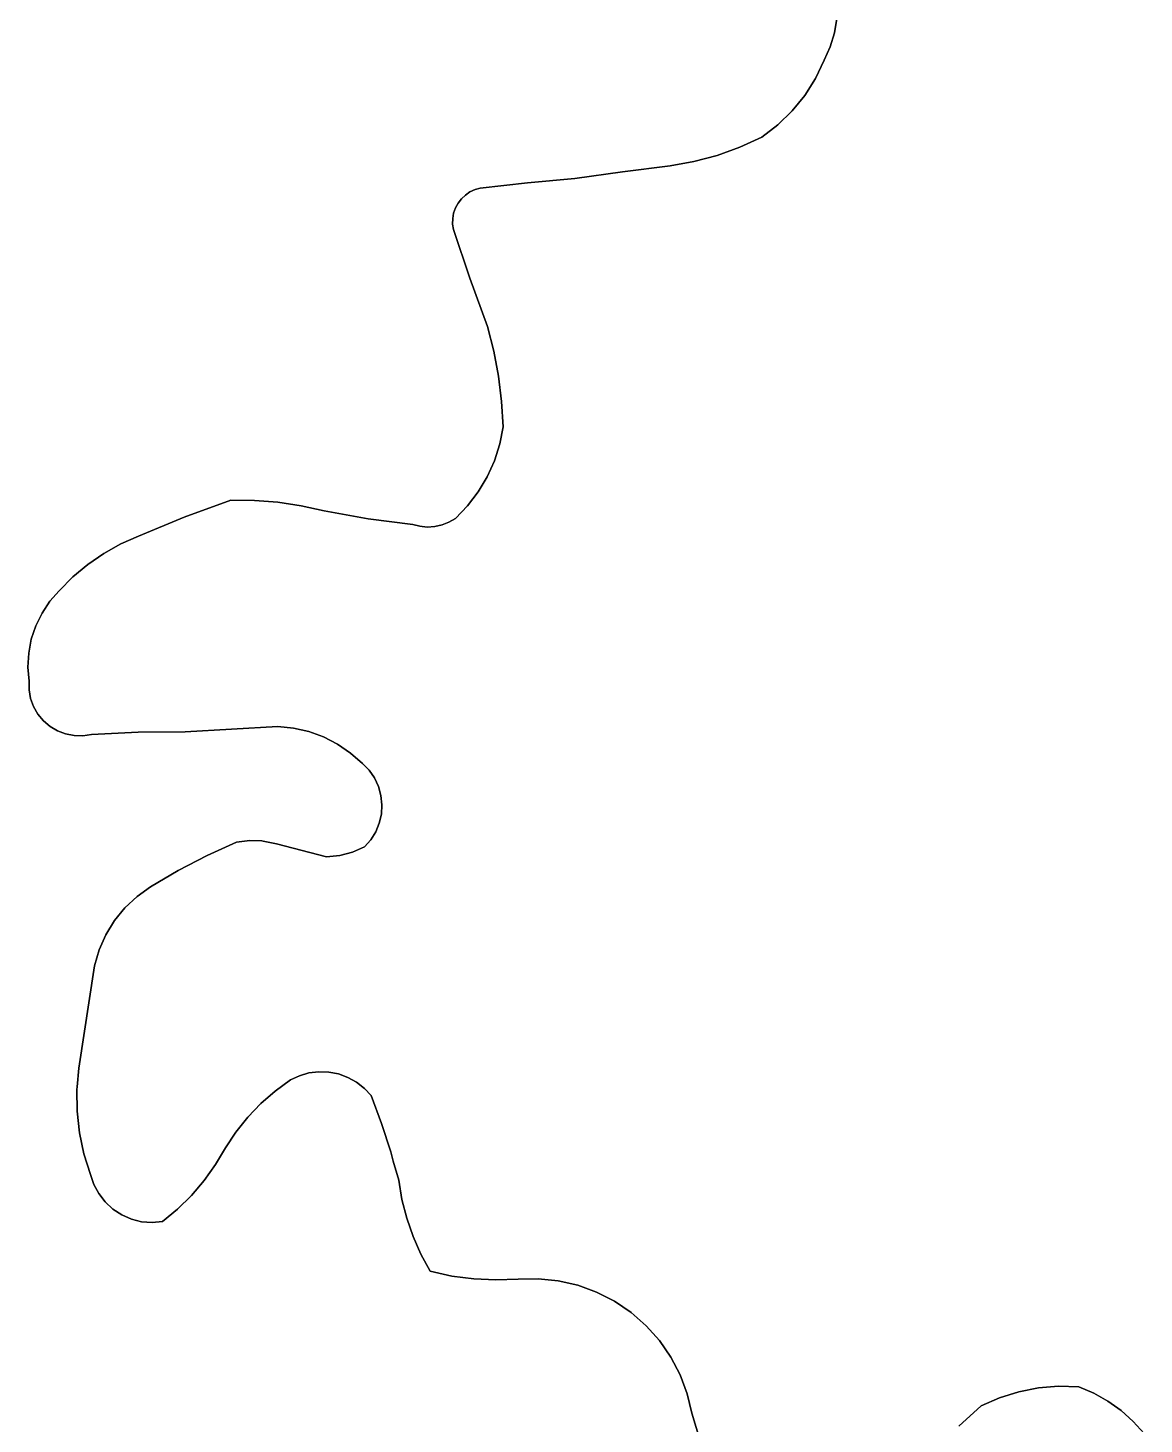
# Model space of a CAD drawing. Header units: inches. Extents: x 130170 to 284068, y 377793 to 804530.
# Drawn here: x 191761.5 to 192121.6, y 669543.8 to 669994.2 of the extents above; entities that cross this region are included whole.
import ezdxf

# ---------------------------------------------------------------- set-up
doc = ezdxf.new("R2010")
doc.units = ezdxf.units.IN
doc.header["$MEASUREMENT"] = 0
doc.layers.add('muni_il', color=7, linetype='Continuous')

msp = doc.modelspace()

# ---------------------------------------------------------------- linework, layer by layer
at = {"layer": 'muni_il'}
for points in [[(191985.49, 669514.89), (191975.75, 669547.28), (191974.23, 669553.57), (191971.95, 669559.62), (191968.95, 669565.35), (191965.26, 669570.67), (191960.95, 669575.5), (191956.08, 669579.76), (191950.72, 669583.39), (191944.96, 669586.33), (191938.88, 669588.55), (191932.57, 669590), (191926.13, 669590.67), (191919.66, 669590.54), (191912.51, 669590.25), (191905.37, 669590.58), (191898.28, 669591.52), (191891.3, 669593.08), (191888.3, 669598.57), (191885.77, 669604.28), (191883.72, 669610.19), (191882.18, 669616.25), (191881.14, 669622.41), (191879.39, 669628.63), (191878.55, 669631.63), (191875.58, 669640.74), (191872.25, 669649.72), (191870.07, 669652.07), (191867.55, 669654.06), (191864.75, 669655.62), (191861.73, 669656.72), (191858.59, 669657.33), (191855.38, 669657.44), (191852.2, 669657.05), (191849.12, 669656.16), (191846.21, 669654.8), (191841.28, 669651.19), (191836.68, 669647.17), (191832.46, 669642.75), (191831.62, 669641.7), (191828.64, 669637.98), (191825.26, 669632.89), (191822.04, 669627.47), (191818.38, 669622.33), (191814.28, 669617.54), (191809.79, 669613.11), (191804.94, 669609.08), (191801.56, 669608.79), (191798.18, 669609.06), (191794.9, 669609.89), (191791.8, 669611.26), (191788.97, 669613.12), (191786.48, 669615.43), (191784.42, 669618.11), (191782.83, 669621.1), (191781.76, 669624.32), (191779.61, 669630.95), (191778.15, 669637.77), (191777.38, 669644.7), (191777.31, 669651.67), (191777.39, 669652.56), (191777.95, 669658.61), (191783.03, 669691.63), (191784.53, 669696.75), (191786.7, 669701.62), (191789.48, 669706.17), (191792.84, 669710.31), (191796.72, 669713.97), (191801.04, 669717.09), (191810.05, 669722.37), (191819.31, 669727.17), (191828.81, 669731.49), (191833.11, 669732.03), (191836.96, 669731.87), (191837.44, 669731.85), (191841.68, 669730.98), (191857.9, 669726.76), (191862.12, 669727.22), (191866.23, 669728.3), (191870.13, 669729.96), (191872.14, 669732.23), (191873.74, 669734.8), (191874.89, 669737.6), (191875.56, 669740.55), (191875.74, 669743.57), (191875.41, 669746.58), (191874.59, 669749.5), (191873.3, 669752.24), (191871.57, 669754.72), (191869.45, 669756.89), (191865.64, 669760.25), (191861.43, 669763.11), (191856.91, 669765.43), (191852.13, 669767.17), (191847.17, 669768.3), (191842.12, 669768.82), (191812.27, 669767.12), (191797.13, 669766.99), (191782, 669766.28), (191779.24, 669765.84), (191776.43, 669765.89), (191773.68, 669766.41), (191771.07, 669767.4), (191768.66, 669768.83), (191766.52, 669770.65), (191764.74, 669772.8), (191763.34, 669775.23), (191762.39, 669777.86), (191761.9, 669780.62), (191761.89, 669783.42), (191761.53, 669787.97), (191761.78, 669792.52), (191762.63, 669797), (191764.07, 669801.33), (191766.08, 669805.42), (191768.61, 669809.21), (191771.63, 669812.63), (191776.02, 669817.09), (191780.82, 669821.11), (191785.98, 669824.65), (191791.45, 669827.69), (191797.18, 669830.19), (191811.98, 669836.33), (191827.03, 669841.83), (191834.61, 669841.75), (191842.17, 669841.16), (191849.68, 669840.05), (191857.09, 669838.44), (191871.31, 669835.83), (191885.66, 669833.99), (191887.99, 669833.4), (191890.37, 669833.17), (191892.77, 669833.31), (191895.11, 669833.82), (191897.35, 669834.69), (191899.42, 669835.9), (191903.35, 669840), (191906.78, 669844.52), (191909.69, 669849.39), (191912.02, 669854.57), (191913.76, 669859.97), (191914.87, 669865.53), (191914.33, 669873.7), (191913.3, 669881.83), (191911.78, 669889.87), (191909.79, 669897.81), (191904.14, 669913.43), (191898.79, 669929.14), (191898.53, 669930.89), (191898.55, 669932.67), (191898.86, 669934.41), (191899.45, 669936.09), (191900.29, 669937.65), (191901.38, 669939.05), (191902.67, 669940.27), (191904.14, 669941.26), (191905.76, 669942), (191907.46, 669942.47), (191922.7, 669944.24), (191937.97, 669945.65), (191953.3, 669947.78), (191968.66, 669949.67), (191976.34, 669951.04), (191983.87, 669953.06), (191991.21, 669955.72), (191998.29, 669958.98), (192003.44, 669962.9), (192008.09, 669967.4), (192012.17, 669972.43), (192015.63, 669977.9), (192018.4, 669983.75), (192020.33, 669988.06), (192021.71, 669992.57), (192022.49, 669997.23)], [(192022.49, 669997.23), (192021.71, 669992.57), (192020.33, 669988.06), (192018.4, 669983.75), (192015.63, 669977.9), (192012.17, 669972.43), (192008.09, 669967.4), (192003.44, 669962.9), (191998.29, 669958.98), (191991.21, 669955.72), (191983.87, 669953.06), (191976.34, 669951.04), (191968.66, 669949.67), (191953.3, 669947.78), (191937.97, 669945.65), (191922.7, 669944.24), (191907.46, 669942.47), (191905.76, 669942), (191904.14, 669941.26), (191902.67, 669940.27), (191901.38, 669939.05), (191900.29, 669937.65), (191899.45, 669936.09), (191898.86, 669934.41), (191898.55, 669932.67), (191898.53, 669930.89), (191898.79, 669929.14), (191904.14, 669913.43), (191909.79, 669897.81), (191911.78, 669889.87), (191913.3, 669881.83), (191914.33, 669873.7), (191914.87, 669865.53), (191913.76, 669859.97), (191912.02, 669854.57), (191909.69, 669849.39), (191906.78, 669844.52), (191903.35, 669840), (191899.42, 669835.9), (191897.35, 669834.69), (191895.11, 669833.82), (191892.77, 669833.31), (191890.37, 669833.17), (191887.99, 669833.4), (191885.66, 669833.99), (191871.31, 669835.83), (191857.09, 669838.44), (191849.68, 669840.05), (191842.17, 669841.16), (191834.61, 669841.75), (191827.03, 669841.83), (191811.98, 669836.33), (191797.18, 669830.19), (191791.45, 669827.69), (191785.98, 669824.65), (191780.82, 669821.11), (191776.02, 669817.09), (191771.63, 669812.63), (191768.61, 669809.21), (191766.08, 669805.42), (191764.07, 669801.33), (191762.63, 669797), (191761.78, 669792.52), (191761.53, 669787.97), (191761.89, 669783.42), (191761.9, 669780.62), (191762.39, 669777.86), (191763.34, 669775.23), (191764.74, 669772.8), (191766.52, 669770.65), (191768.66, 669768.83), (191771.07, 669767.4), (191773.68, 669766.41), (191776.43, 669765.89), (191779.24, 669765.84), (191782, 669766.28), (191797.13, 669766.99), (191812.27, 669767.12), (191842.12, 669768.82), (191847.17, 669768.3), (191852.13, 669767.17), (191856.91, 669765.43), (191861.43, 669763.11), (191865.64, 669760.25), (191869.45, 669756.89), (191871.57, 669754.72), (191873.3, 669752.24), (191874.59, 669749.5), (191875.41, 669746.58), (191875.74, 669743.57), (191875.56, 669740.55), (191874.89, 669737.6), (191873.74, 669734.8), (191872.14, 669732.23), (191870.13, 669729.96), (191866.23, 669728.3), (191862.12, 669727.22), (191857.9, 669726.76), (191841.68, 669730.98), (191837.44, 669731.85), (191836.96, 669731.87), (191833.11, 669732.03), (191828.81, 669731.49), (191819.31, 669727.17), (191810.05, 669722.37), (191801.04, 669717.09), (191796.72, 669713.97), (191792.84, 669710.31), (191789.48, 669706.17), (191786.7, 669701.62), (191784.53, 669696.75), (191783.03, 669691.63), (191777.95, 669658.61), (191777.39, 669652.56), (191777.31, 669651.67), (191777.38, 669644.7), (191778.15, 669637.77), (191779.61, 669630.95), (191781.76, 669624.32), (191782.83, 669621.1), (191784.42, 669618.11), (191786.48, 669615.43), (191788.97, 669613.12), (191791.8, 669611.26), (191794.9, 669609.89), (191798.18, 669609.06), (191801.56, 669608.79), (191804.94, 669609.08), (191809.79, 669613.11), (191814.28, 669617.54), (191818.38, 669622.33), (191822.04, 669627.47), (191825.26, 669632.89), (191828.64, 669637.98), (191831.62, 669641.7), (191832.46, 669642.75), (191836.68, 669647.17), (191841.28, 669651.19), (191846.21, 669654.8), (191849.12, 669656.16), (191852.2, 669657.05), (191855.38, 669657.44), (191858.59, 669657.33), (191861.73, 669656.72), (191864.75, 669655.62), (191867.55, 669654.06), (191870.07, 669652.07), (191872.25, 669649.72), (191875.58, 669640.74), (191878.55, 669631.63), (191879.39, 669628.63), (191881.14, 669622.41), (191882.18, 669616.25), (191883.72, 669610.19), (191885.77, 669604.28), (191888.3, 669598.57), (191891.3, 669593.08), (191898.28, 669591.52), (191905.37, 669590.58), (191912.51, 669590.25), (191919.66, 669590.54), (191926.13, 669590.67), (191932.57, 669590), (191938.88, 669588.55), (191944.96, 669586.33), (191950.72, 669583.39), (191956.08, 669579.76), (191960.95, 669575.5), (191965.26, 669570.67), (191968.95, 669565.35), (191971.95, 669559.62), (191974.23, 669553.57), (191975.75, 669547.28), (191985.49, 669514.89)], [(192121.59, 669540.72), (192118.08, 669544.61), (192114.18, 669548.09), (192109.91, 669551.13), (192105.35, 669553.69), (192100.53, 669555.74), (192094.03, 669555.95), (192087.54, 669555.42), (192081.15, 669554.18), (192074.95, 669552.23), (192068.99, 669549.6), (192061.86, 669543.05)], [(192061.86, 669543.05), (192068.99, 669549.6), (192074.95, 669552.23), (192081.15, 669554.18), (192087.54, 669555.42), (192094.03, 669555.95), (192100.53, 669555.74), (192105.35, 669553.69), (192109.91, 669551.13), (192114.18, 669548.09), (192118.08, 669544.61), (192121.59, 669540.72)]]:
    msp.add_lwpolyline(points, dxfattribs=at)

doc.saveas('drawing.dxf')
